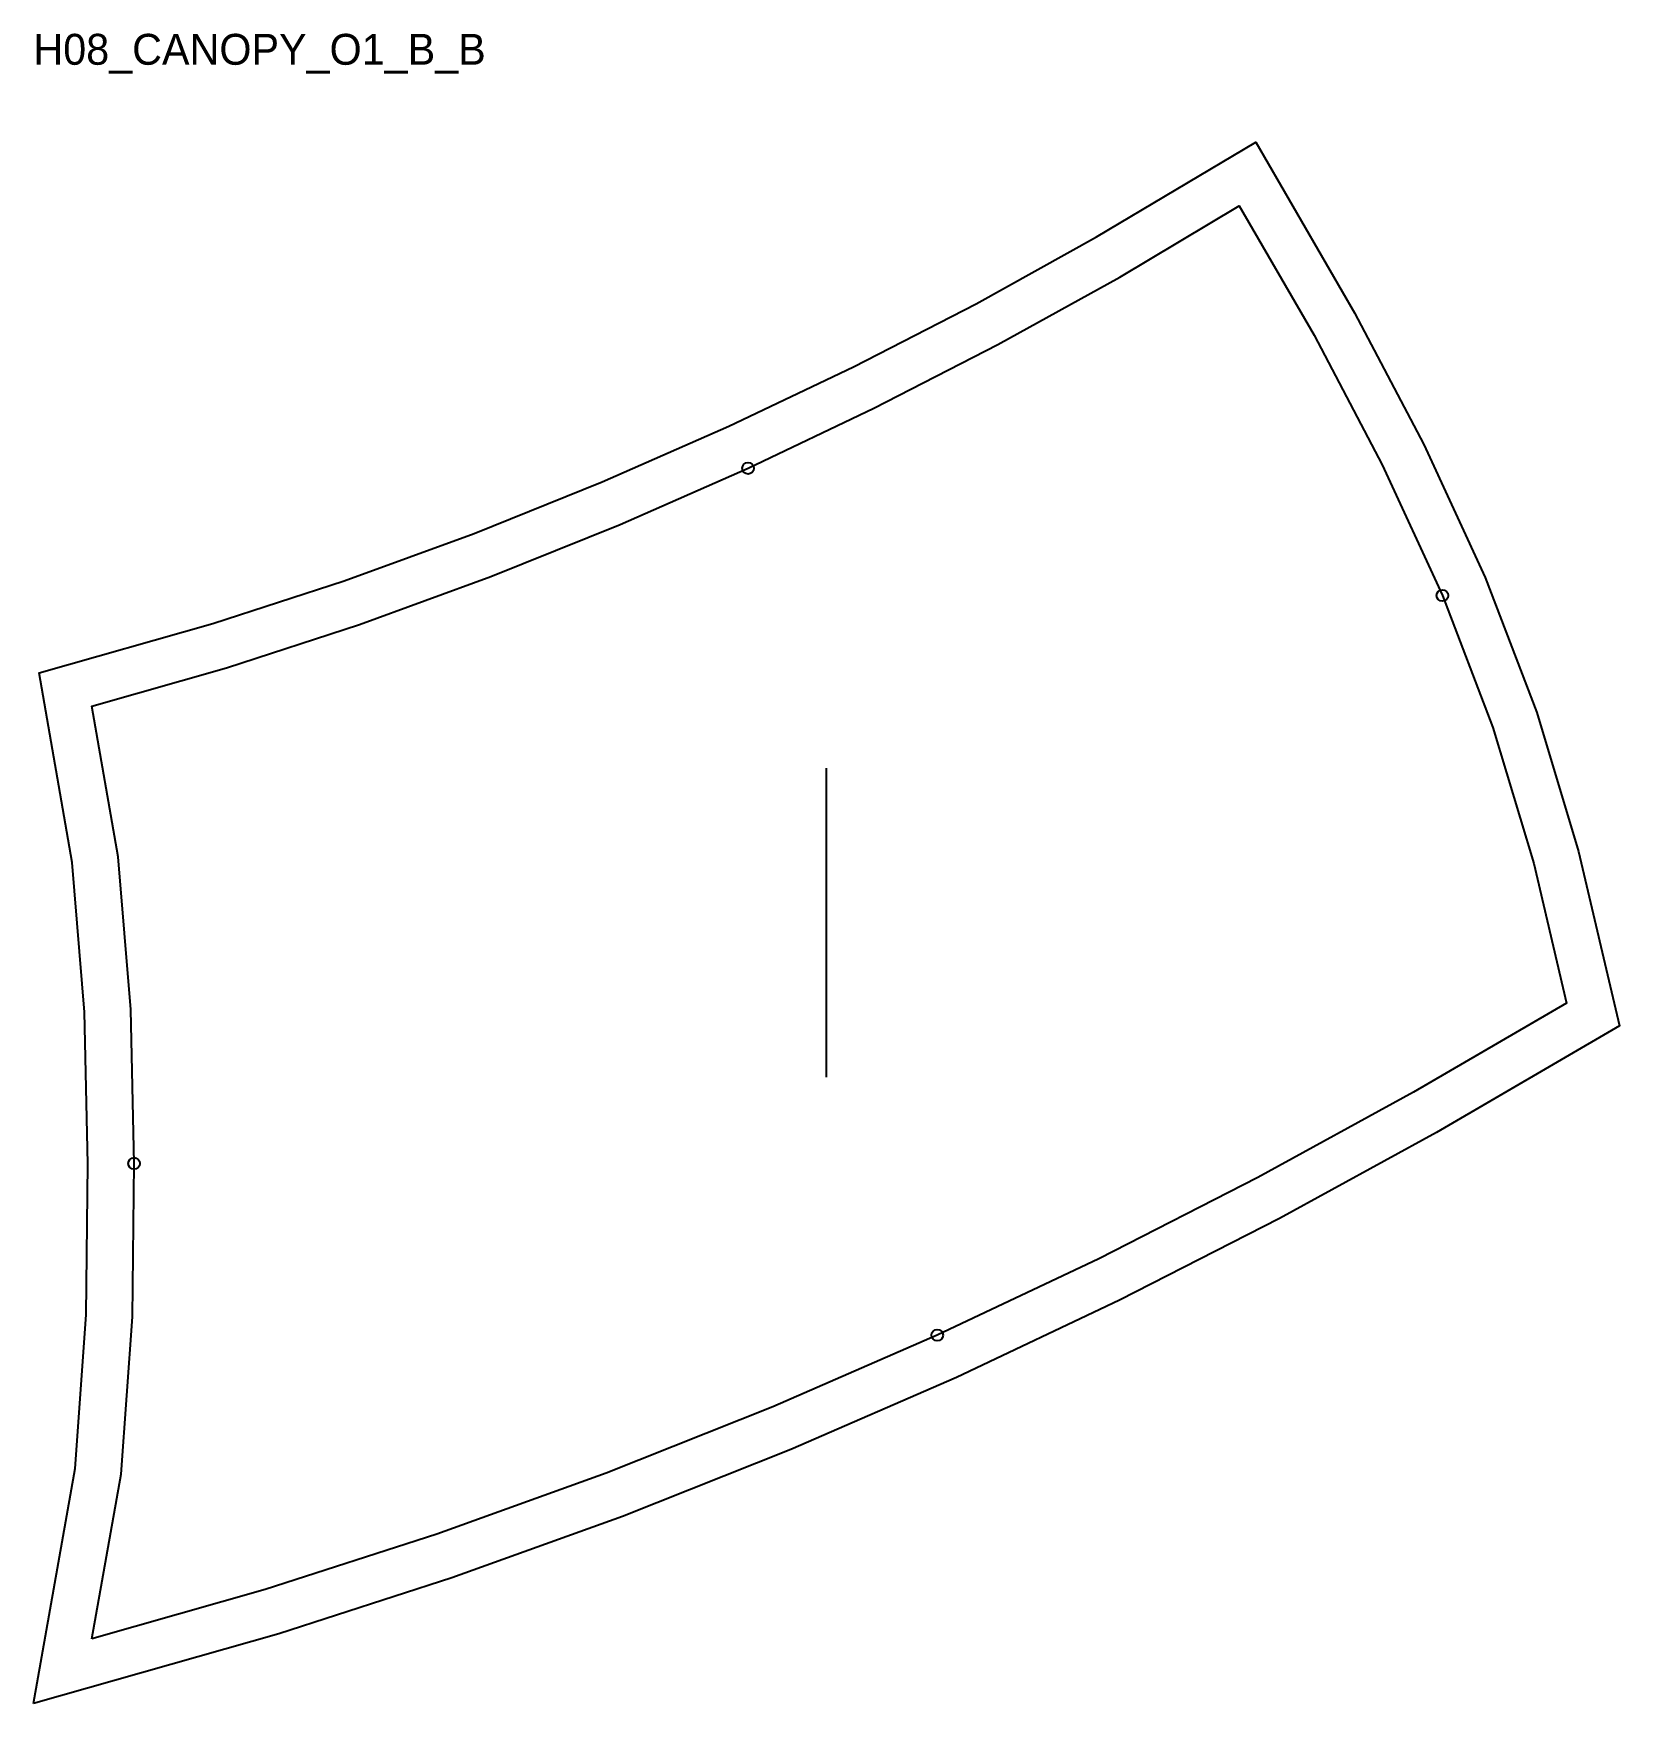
# Model space of a CAD drawing. Header units: millimetres. Extents: x -15 to 396, y -17 to 416.
import ezdxf

# ---------------------------------------------------------------- set-up
doc = ezdxf.new("R2010")
doc.units = ezdxf.units.MM
for name, color, linetype in [('CUT', 1, 'Continuous'), ('GRAIN', 3, 'Continuous'), ('ID', 7, 'Continuous'), ('NOTCH', 2, 'Continuous'), ('SEAM', 5, 'Continuous')]:
    doc.layers.add(name, color=color, linetype=linetype)

msp = doc.modelspace()

# ---------------------------------------------------------------- linework, layer by layer
at = {"layer": 'CUT'}
msp.add_lwpolyline([(-15.17, -16.79), (-4.37, 44.04), (-1.52, 83.81), (-1.1, 122.97), (-1.95, 162.24), (-5.1, 200.91), (-13.68, 250.03), (31.32, 262.84), (65.33, 273.91), (98.95, 286.16), (132.15, 299.52), (164.9, 313.91), (197.18, 329.3), (228.96, 345.62), (260.17, 362.88), (301.35, 387.47), (326.97, 343.26), (344.91, 309.18), (360.75, 274.73), (374.16, 239.75), (384.93, 203.79), (395.59, 158.66), (348.14, 131.03), (307.48, 108.78), (266.06, 87.61), (223.87, 67.65), (180.96, 48.97), (137.37, 31.64), (93.15, 15.73), (48.37, 1.28), (-15.17, -16.79)], close=True, dxfattribs=at)
at = {"layer": 'GRAIN'}
msp.add_line((190.21, 145.34), (190.21, 225.34), dxfattribs=at)
at = {"layer": 'NOTCH'}
for centre in [(169.9, 303), (349.69, 270.07), (10.9, 123.04), (218.91, 78.58)]:
    msp.add_circle(centre, 1.5, dxfattribs=at)
at = {"layer": 'SEAM'}
msp.add_lwpolyline([(0, 0), (7.56, 42.56), (10.47, 83.31), (10.9, 123.04), (10.04, 162.86), (6.81, 202.43), (0, 241.45), (34.82, 251.36), (69.25, 262.56), (103.25, 274.95), (136.8, 288.46), (169.9, 303), (202.5, 318.54), (234.6, 335.03), (266.15, 352.47), (297.07, 370.93), (316.46, 337.45), (334.14, 303.88), (349.69, 270.07), (362.79, 235.88), (373.34, 200.68), (381.87, 164.56), (342.24, 141.48), (301.87, 119.39), (260.76, 98.38), (218.91, 78.58), (176.34, 60.05), (133.12, 42.87), (89.28, 27.09), (44.89, 12.77)], close=True, dxfattribs=at)

# ---------------------------------------------------------------- texts
at = {"layer": 'ID'}
msp.add_text('H08_CANOPY_O1_B_B', height=8, dxfattribs=at).set_placement((-15.17, 407.47))

doc.saveas('drawing.dxf')
